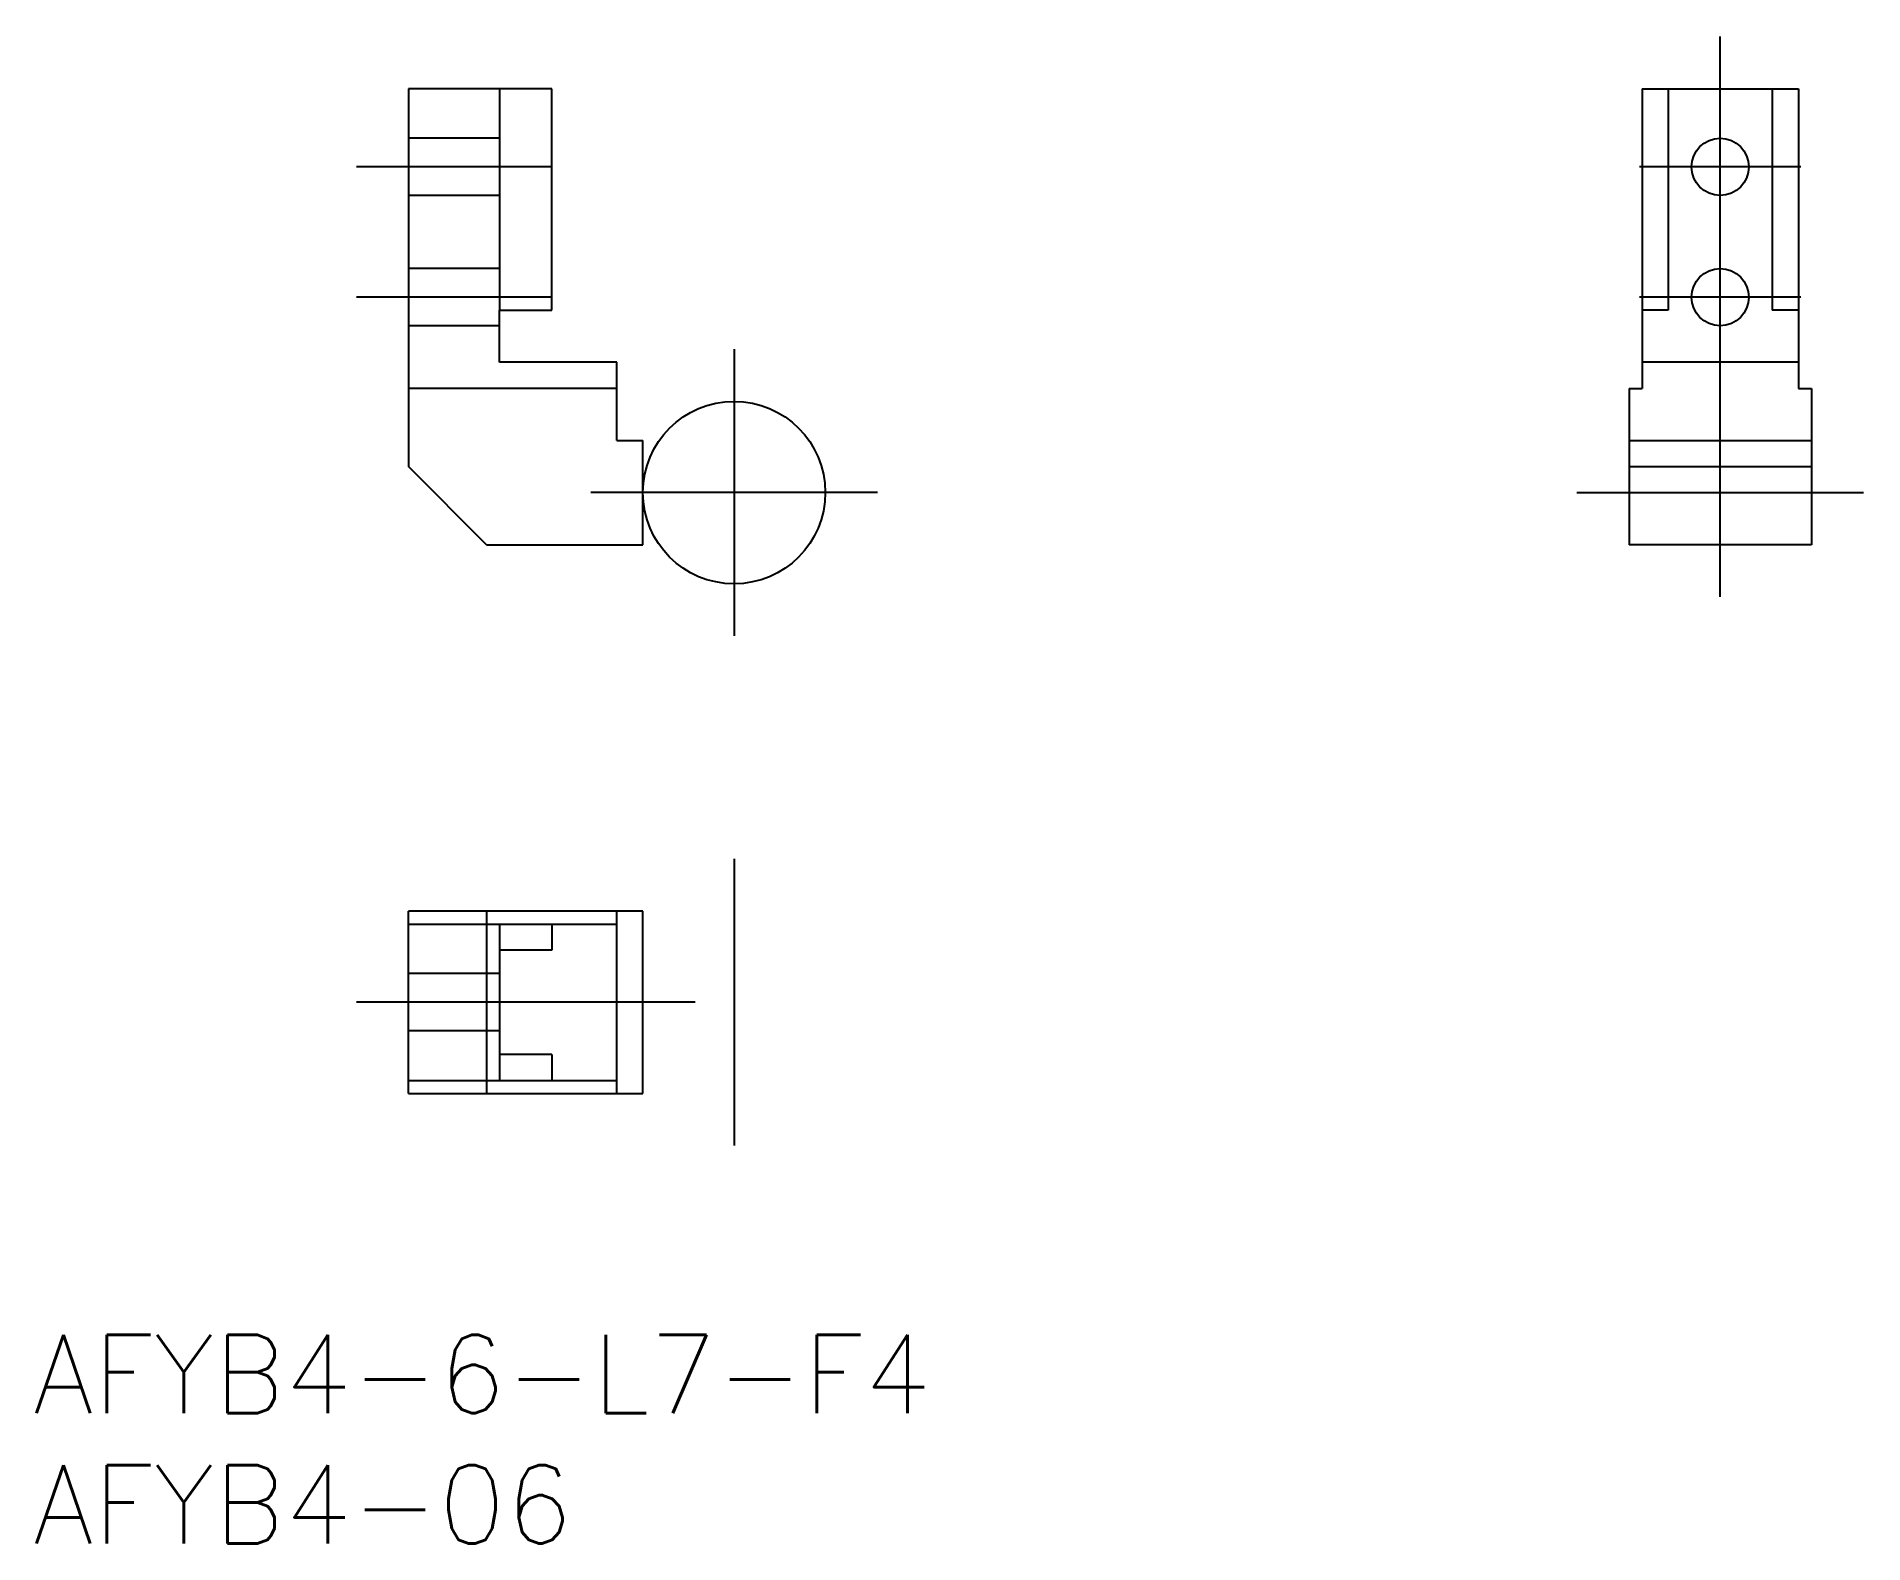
# Model space of a CAD drawing. Extents: x -26.8 to 43.4, y -40.3 to 17.5.
import ezdxf

# ---------------------------------------------------------------- set-up
doc = ezdxf.new("R2010")
doc.units = 0
for name, pattern in [('CENTER', [50.8, 31.75, -6.35, 6.35, -6.35]), ('DASHED', [19.05, 12.7, -6.35]), ('PHANTOM', [63.5, 31.75, -6.35, 6.35, -6.35, 6.35, -6.35])]:
    doc.linetypes.add(name, pattern=pattern)
doc.layers.get('0').update_dxf_attribs({"linetype": 'CONTINUOUS'})
doc.layers.add('CENTER', color=1, linetype='CENTER')
doc.styles.get("Standard").update_dxf_attribs({"font": 'txt.shx', "height": 3, "bigfont": 'bigfont.shx'})

msp = doc.modelspace()

# ---------------------------------------------------------------- linework, layer by layer
at = {"color": 7, "linetype": 'CONTINUOUS'}
for p, q in [((-12.5, 15.5), (-12.5, 1)), ((-7, 15.5), (-12.5, 15.5)), ((-7, 7), (-7, 15.5)), ((34.855, 15.5), (40.855, 15.5)), ((34.855, 15.5), (34.855, 4)), ((35.855, 15.5), (35.855, 7)), ((39.855, 15.5), (39.855, 7)), ((40.855, 15.5), (40.855, 4)), ((-9, 7), (-7, 7)), ((-9, 5), (-9, 7)), ((35.855, 7), (34.855, 7)), ((40.855, 7), (39.855, 7)), ((-4.5, 5), (-9, 5)), ((-4.5, 2), (-4.5, 5)), ((40.855, 5), (34.855, 5)), ((-4.5, 4), (-12.5, 4)), ((34.355, 4), (34.355, -2)), ((34.355, 4), (34.855, 4)), ((40.855, 4), (41.355, 4)), ((41.355, 4), (41.355, -2)), ((-4.5, 2), (-3.5, 2)), ((-3.5, -2), (-3.5, 2)), ((34.355, 2), (41.355, 2)), ((-9.5, -2), (-12.5, 1)), ((-9.5, -2), (-3.5, -2)), ((41.355, -2), (34.355, -2)), ((-3.5, -16.054), (-12.5, -16.054)), ((-12.5, -23.054), (-12.5, -16.054)), ((-9.5, -16.054), (-9.5, -23.054)), ((-3.5, -23.054), (-3.5, -16.054)), ((-12.5, -23.054), (-3.5, -23.054))]:
    msp.add_line(p, q, dxfattribs=at)
at = {"color": 3, "linetype": 'DASHED'}
for p, q in [((-9, 15.5), (-9, 7)), ((-9, 13.6), (-12.5, 13.6)), ((-9, 11.4), (-12.5, 11.4)), ((-9, 8.6), (-12.5, 8.6)), ((-9, 6.4), (-12.5, 6.4)), ((34.355, 1), (41.355, 1)), ((-4.5, -23.054), (-4.5, -16.054)), ((-12.5, -16.554), (-4.5, -16.554)), ((-9, -16.554), (-9, -17.554)), ((-7, -16.554), (-7, -17.554)), ((-7, -17.554), (-9, -17.554)), ((-9, -17.554), (-9, -21.554)), ((-9, -18.454), (-12.5, -18.454)), ((-9, -20.654), (-12.5, -20.654)), ((-7, -21.554), (-9, -21.554)), ((-9, -21.554), (-9, -22.554)), ((-7, -21.554), (-7, -22.554)), ((-12.5, -22.554), (-4.5, -22.554))]:
    msp.add_line(p, q, dxfattribs=at)
at = {"color": 7, "linetype": 'CONTINUOUS'}
for centre in [(37.855, 12.5), (37.855, 7.5)]:
    msp.add_circle(centre, 1.1, dxfattribs=at)
at = {"color": 3, "linetype": 'PHANTOM'}
msp.add_circle((0, 0), 3.5, dxfattribs=at)
at = {"layer": 'CENTER', "color": 1, "linetype": 'CENTER'}
for p, q in [((37.855, -4), (37.855, 17.5)), ((-7, 12.5), (-14.5, 12.5)), ((40.955, 12.5), (34.755, 12.5)), ((-7, 7.5), (-14.5, 7.5)), ((40.955, 7.5), (34.755, 7.5)), ((0, 5.5), (0, -5.5)), ((5.5, 0), (-5.5, 0)), ((32.355, 0), (43.355, 0)), ((0, -14.054), (0, -25.054)), ((-1.5, -19.554), (-14.5, -19.554))]:
    msp.add_line(p, q, dxfattribs=at)

# ---------------------------------------------------------------- texts
at = {"color": 7, "linetype": 'CONTINUOUS'}
for s, p in [('AFYB4-6-L7-F4', (-26.906, -35.321)), ('AFYB4-06', (-26.906, -40.321))]:
    msp.add_text(s, height=3, dxfattribs=at).set_placement(p)

doc.saveas('drawing.dxf')
